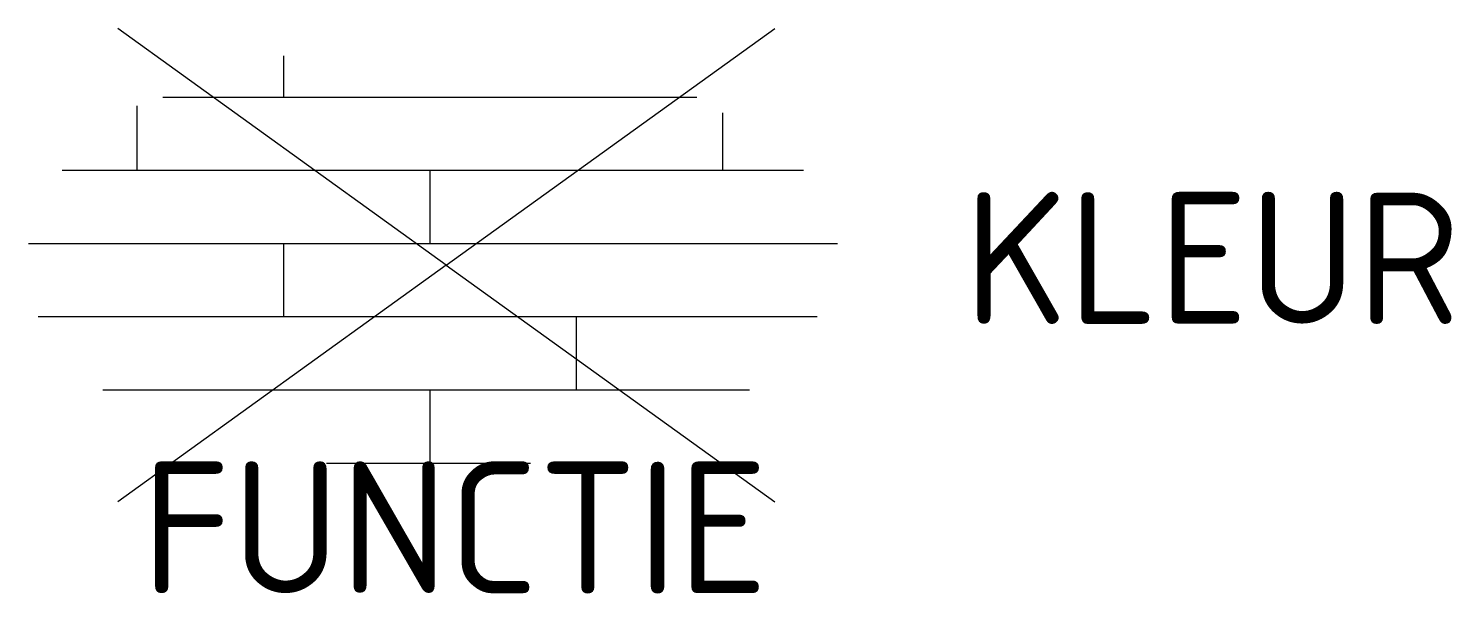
# Model space of a CAD drawing. Extents: x -5.5 to 14, y -4.6 to 3.1.
import ezdxf
from ezdxf.enums import TextEntityAlignment as Align

# ---------------------------------------------------------------- set-up
doc = ezdxf.new("R2010")
doc.units = 0
doc.styles.add('NLCS-ISO', font='NLCS-ISO.ttf')

msp = doc.modelspace()

# ---------------------------------------------------------------- linework, layer by layer
for p, q in [((0.227, -0.096), (-4.262, 3.136)), ((0.227, -0.096), (4.717, 3.136)), ((-1.995, 2.2), (-1.995, 2.761)), ((-3.645, 2.2), (0.005, 2.2)), ((0.005, 2.2), (3.65, 2.2)), ((-3.995, 1.2), (-3.995, 2.081)), ((4.005, 1.2), (4.005, 1.986)), ((-5.023, 1.2), (0.005, 1.2)), ((0.005, 1.2), (5.108, 1.2)), ((0.005, 0.2), (0.005, 1.2)), ((-5.482, 0.2), (0.005, 0.2)), ((-1.995, 0), (-1.995, 0.2)), ((0.005, 0.2), (5.57, 0.2)), ((0.227, -0.096), (-4.262, -3.329)), ((-1.995, -0.8), (-1.995, 0)), ((0.227, -0.096), (4.717, -3.329)), ((-5.35, -0.8), (0.005, -0.8)), ((0.005, -0.8), (5.293, -0.8)), ((2.005, -1.8), (2.005, -0.8)), ((-4.467, -1.8), (0.005, -1.8)), ((0.005, -1.8), (4.369, -1.8)), ((0.005, -2.8), (0.005, -1.8)), ((-1.412, -2.8), (0.005, -2.8)), ((0.005, -2.8), (1.376, -2.8))]:
    msp.add_line(p, q)

# ---------------------------------------------------------------- texts
at = {"style": 'NLCS-ISO'}
msp.add_attdef('KLEUR', text='', height=1.8, dxfattribs=at).set_placement((7.3, 0), align=Align.MIDDLE_LEFT)
at = {"style": 'NLCS-ISO', "flags": 1}
msp.add_attdef('FUNCTIE', text='', height=1.8, dxfattribs=at).set_placement((0.343, -3.681), align=Align.MIDDLE_CENTER)

doc.saveas('drawing.dxf')
